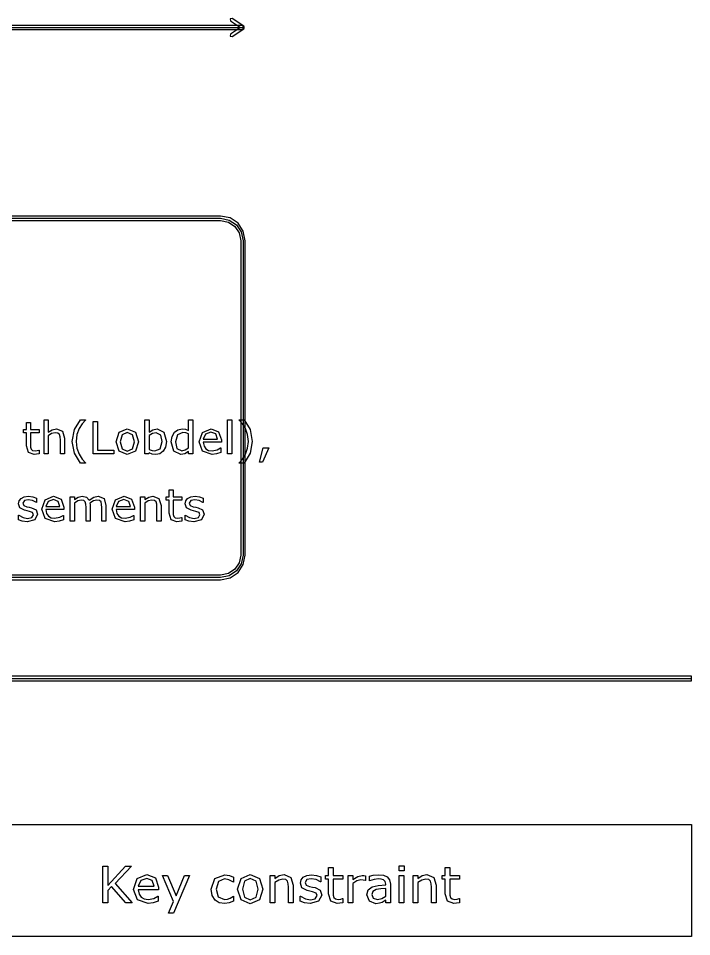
# Model space of a CAD drawing. Extents: x -1 to 182, y 89 to 480.
# Drawn here: x 143.39 to 175.15, y 140.76 to 184.05 of the extents above; entities that cross this region are included whole.
import ezdxf

# ---------------------------------------------------------------- set-up
doc = ezdxf.new("R2010")
doc.units = 0
doc.header["$MEASUREMENT"] = 0
doc.layers.add('Layer 1', color=7, linetype='Continuous')

msp = doc.modelspace()

# ---------------------------------------------------------------- linework, layer by layer
at = {"layer": 'Layer 1', "color": 7}
for points in [[(153.470025, 184.049928), (153.373907, 184.030349), (153.393037, 183.934226), (153.86174, 183.621595), (153.393037, 183.308964), (153.373907, 183.212841), (153.470025, 183.193261), (154.026062, 183.563757), (154.057118, 183.621635), (154.026062, 183.679512), (153.470025, 184.049928)], [(94.720714, 183.71404), (94.720714, 183.529044), (153.987306, 183.529044), (153.987306, 183.71404), (94.720714, 183.71404)], [(94.720714, 183.621542), (153.987306, 183.621542)], [(95.779046, 174.731659), (95.325814, 174.640181), (94.955743, 174.390694), (94.706256, 174.020622), (94.614778, 173.567388), (94.614778, 158.75074), (94.706256, 158.297506), (94.955743, 157.927434), (95.325814, 157.677947), (95.779046, 157.586469), (152.928974, 157.586469), (153.382206, 157.677947), (153.752277, 157.927434), (154.001764, 158.297506), (154.093242, 158.75074), (154.093242, 173.567388), (154.001764, 174.020622), (153.752277, 174.390694), (153.382206, 174.640181), (152.928974, 174.731659), (95.779046, 174.731659)], [(95.779046, 174.62572), (152.928974, 174.62572), (153.34169, 174.542806), (153.678008, 174.316422), (153.904392, 173.980104), (153.987306, 173.567388), (153.987306, 158.75074), (153.904392, 158.338024), (153.678008, 158.001706), (153.34169, 157.775322), (152.928974, 157.692408), (95.779046, 157.692408), (95.36633, 157.775322), (95.030012, 158.001706), (94.803628, 158.338024), (94.720714, 158.75074), (94.720714, 173.567388), (94.803628, 173.980104), (95.030012, 174.316422), (95.36633, 174.542806), (95.779046, 174.62572), (95.779046, 174.62572)], [(95.779046, 174.519781), (152.928974, 174.519781), (153.301175, 174.445432), (153.60374, 174.242151), (153.807021, 173.939586), (153.88137, 173.567388), (153.88137, 158.75074), (153.807021, 158.378542), (153.60374, 158.075977), (153.301175, 157.872696), (152.928974, 157.798347), (95.779046, 157.798347), (95.406845, 157.872696), (95.10428, 158.075977), (94.900999, 158.378542), (94.82665, 158.75074), (94.82665, 173.567388), (94.900999, 173.939586), (95.10428, 174.242151), (95.406845, 174.445432), (95.779046, 174.519781), (95.779046, 174.519781)], [(144.364129, 163.5235), (144.244238, 163.499687), (144.129518, 163.490427), (143.860799, 163.585492), (143.768817, 163.890397), (143.768817, 164.504309), (143.637557, 164.504309), (143.637557, 164.66761), (143.768817, 164.66761), (143.768817, 164.99937), (143.963119, 164.99937), (143.963119, 164.66761), (144.364129, 164.66761), (144.364129, 164.504309), (143.963119, 164.504309), (143.963119, 163.978239), (143.967246, 163.835602), (143.996184, 163.740537), (144.058197, 163.679551), (144.180151, 163.66103), (144.279369, 163.674524), (144.353783, 163.698336), (144.364129, 163.698336), (144.364129, 163.5235)], [(145.564052, 163.513181), (145.36975, 163.513181), (145.36975, 164.170511), (145.360437, 164.319339), (145.32633, 164.428876), (145.251916, 164.492958), (145.125826, 164.514654), (144.95943, 164.475364), (144.793031, 164.375113), (144.793031, 163.513234), (144.598726, 163.513234), (144.598726, 165.121396), (144.793047, 165.121396), (144.793047, 164.539525), (144.981149, 164.657344), (145.180619, 164.69973), (145.465873, 164.587071), (145.564057, 164.262533), (145.564052, 163.513181)], [(146.556238, 163.087361), (146.319561, 163.087361), (146.035341, 163.545222), (145.934056, 164.104365), (146.035341, 164.663509), (146.319561, 165.121343), (146.556238, 165.121343), (146.556238, 165.111024), (146.396041, 164.936347), (146.255482, 164.7069), (146.154197, 164.426813), (146.115956, 164.104365), (146.153162, 163.78086), (146.255482, 163.501804), (146.397076, 163.272358), (146.556238, 163.097706), (146.556238, 163.087361)], [(147.888461, 163.513234), (146.914878, 163.513234), (146.914878, 165.052155), (147.119517, 165.052155), (147.119517, 163.695135), (147.888461, 163.695135), (147.888461, 163.513234)], [(150.378227, 164.099206), (150.336886, 163.838777), (150.227333, 163.644467), (150.066104, 163.521463), (149.872834, 163.481167), (149.701268, 163.504979), (149.556575, 163.566997), (149.544166, 163.51326), (149.362266, 163.51326), (149.362266, 165.121422), (149.55657, 165.121422), (149.55657, 164.546775), (149.730203, 164.656338), (149.936908, 164.699756), (150.259369, 164.542647), (150.378222, 164.099259), (150.378227, 164.099206)], [(151.617428, 163.51334), (151.423124, 163.51334), (151.423124, 163.634254), (151.248459, 163.521595), (151.051054, 163.481299), (150.722394, 163.640472), (150.601469, 164.08177), (150.64281, 164.343257), (150.756499, 164.538599), (150.919797, 164.658482), (151.114099, 164.699836), (151.27533, 164.680257), (151.423124, 164.621334), (151.423124, 165.121555), (151.617428, 165.121555), (151.617428, 163.51334)], [(153.457105, 163.51334), (153.262804, 163.51334), (153.262804, 165.121502), (153.457105, 165.121502), (153.457105, 163.51334)], [(154.424487, 164.104524), (154.323202, 163.545381), (154.038982, 163.08752), (153.802304, 163.08752), (153.802304, 163.097839), (153.961467, 163.27249), (154.103061, 163.501936), (154.204346, 163.780992), (154.242586, 164.104498), (154.204346, 164.426945), (154.103061, 164.707032), (153.961467, 164.936479), (153.802304, 165.111157), (153.802304, 165.121475), (154.038982, 165.121475), (154.323202, 164.663641), (154.424487, 164.104498), (154.424487, 164.104524)], [(149.061514, 164.089946), (148.916822, 163.644494), (148.529247, 163.481193), (148.139609, 163.644494), (147.995948, 164.089946), (148.139609, 164.535398), (148.529247, 164.69973), (148.916822, 164.535398), (149.061514, 164.089946), (149.061514, 164.089946)], [(148.86101, 164.089946), (148.773161, 164.422738), (148.529247, 164.532302), (148.28327, 164.422738), (148.196452, 164.089946), (148.284301, 163.760249), (148.529247, 163.648621), (148.772126, 163.759217), (148.86101, 164.089946), (148.86101, 164.089946)], [(150.177724, 164.094179), (150.109511, 164.407339), (149.88937, 164.514839), (149.717804, 164.477613), (149.556575, 164.38358), (149.556575, 163.722122), (149.698167, 163.670423), (149.833559, 163.655871), (150.085741, 163.761281), (150.177724, 164.094073), (150.177724, 164.094179)], [(151.423124, 163.797555), (151.423124, 164.460044), (151.282564, 164.508622), (151.147172, 164.522115), (150.892926, 164.408424), (150.801975, 164.085977), (150.872254, 163.772816), (151.097562, 163.666348), (151.264996, 163.702517), (151.423124, 163.797608), (151.423124, 163.797555)], [(152.96618, 164.070419), (152.115588, 164.070419), (152.147626, 163.884365), (152.235478, 163.755195), (152.3626, 163.680768), (152.525898, 163.655897), (152.762575, 163.702384), (152.933107, 163.795412), (152.943452, 163.795412), (152.943452, 163.583534), (152.742946, 163.514292), (152.527972, 163.486379), (152.079422, 163.641424), (151.918193, 164.083754), (152.072188, 164.53336), (152.479397, 164.699756), (152.839066, 164.563311), (152.966188, 164.17575), (152.96618, 164.070419)], [(152.777045, 164.219247), (152.69953, 164.455917), (152.469055, 164.539631), (152.219974, 164.447635), (152.115588, 164.219247), (152.777045, 164.219247)], [(155.205835, 163.8079), (154.914381, 163.130938), (154.763484, 163.130938), (154.943318, 163.8079), (155.205835, 163.8079)], [(144.29694, 160.670925), (144.165683, 160.411501), (143.809115, 160.310219), (143.57347, 160.340196), (143.39467, 160.407374), (143.39467, 160.625443), (143.405015, 160.625443), (143.609652, 160.514874), (143.82566, 160.474551), (144.026164, 160.515905), (144.098511, 160.646133), (144.059236, 160.749479), (143.908342, 160.809407), (143.799821, 160.831103), (143.678898, 160.857958), (143.462893, 160.975804), (143.399845, 161.168023), (143.428785, 161.302378), (143.518701, 161.415038), (143.665463, 161.491529), (143.865966, 161.520448), (144.074741, 161.494519), (144.251472, 161.433532), (144.251472, 161.225808), (144.241127, 161.225808), (144.06026, 161.317777), (143.851488, 161.356036), (143.671654, 161.314682), (143.598272, 161.193767), (143.642714, 161.086267), (143.783274, 161.027371), (143.903164, 161.0025), (144.014784, 160.979746), (144.223558, 160.873278), (144.296938, 160.670713), (144.29694, 160.670925)], [(145.541306, 160.895212), (144.690714, 160.895212), (144.722752, 160.709157), (144.810604, 160.579987), (144.937726, 160.50556), (145.101024, 160.480689), (145.337701, 160.527177), (145.508233, 160.620204), (145.518578, 160.620204), (145.518578, 160.408326), (145.318072, 160.339085), (145.103098, 160.311171), (144.654548, 160.466217), (144.493319, 160.908547), (144.647314, 161.358153), (145.054524, 161.524549), (145.414192, 161.388103), (145.541314, 161.000542), (145.541306, 160.895212)], [(147.520511, 160.338132), (147.326209, 160.338132), (147.326209, 160.995462), (147.318986, 161.139104), (147.291083, 161.2497), (147.222869, 161.316878), (147.094712, 161.339632), (146.931414, 161.298277), (146.768117, 161.194931), (146.773276, 161.139104), (146.775393, 161.077112), (146.775393, 160.338238), (146.581088, 160.338238), (146.581088, 160.995568), (146.573865, 161.140242), (146.545959, 161.250838), (146.477747, 161.316983), (146.349589, 161.339738), (146.189391, 161.300447), (146.030229, 161.200196), (146.030229, 160.338238), (145.835927, 160.338238), (145.835927, 161.492693), (146.030229, 161.492693), (146.030229, 161.364529), (146.211095, 161.482348), (146.404365, 161.524734), (146.603837, 161.475125), (146.726826, 161.337647), (146.941799, 161.480284), (147.149539, 161.524734), (147.429624, 161.408979), (147.520575, 161.087537), (147.520511, 160.338132)], [(148.860997, 160.895212), (148.010405, 160.895212), (148.042443, 160.709157), (148.130293, 160.579987), (148.257417, 160.50556), (148.420715, 160.480689), (148.657393, 160.527177), (148.827924, 160.620204), (148.838269, 160.620204), (148.838269, 160.408326), (148.637766, 160.339085), (148.422792, 160.311171), (147.974242, 160.466217), (147.81301, 160.908547), (147.967006, 161.358153), (148.374217, 161.524549), (148.733884, 161.388103), (148.861008, 161.000542), (148.860997, 160.895212)], [(150.120867, 160.338132), (149.926563, 160.338132), (149.926563, 160.995462), (149.917276, 161.14429), (149.883169, 161.253827), (149.808755, 161.317909), (149.682665, 161.339605), (149.516266, 161.300315), (149.34987, 161.200064), (149.34987, 160.338238), (149.155565, 160.338238), (149.155565, 161.492693), (149.34987, 161.492693), (149.34987, 161.364529), (149.53797, 161.482348), (149.737442, 161.524734), (150.022694, 161.412075), (150.120881, 161.087537), (150.120867, 160.338132)], [(151.094451, 160.348451), (150.97456, 160.324638), (150.85984, 160.315378), (150.591121, 160.410443), (150.499139, 160.715348), (150.499139, 161.32926), (150.367879, 161.32926), (150.367879, 161.492561), (150.499139, 161.492561), (150.499139, 161.824321), (150.693441, 161.824321), (150.693441, 161.492561), (151.094451, 161.492561), (151.094451, 161.32926), (150.693441, 161.32926), (150.693441, 160.80319), (150.697568, 160.660553), (150.726506, 160.565488), (150.788519, 160.504502), (150.910473, 160.485981), (151.009692, 160.499475), (151.084106, 160.523287), (151.094451, 160.523287), (151.094451, 160.348451)], [(152.153815, 160.670898), (152.022558, 160.411475), (151.66599, 160.310192), (151.430347, 160.340169), (151.251547, 160.407347), (151.251547, 160.625416), (151.261892, 160.625416), (151.466531, 160.514847), (151.682537, 160.474525), (151.88304, 160.515879), (151.955388, 160.646107), (151.916113, 160.749453), (151.765219, 160.809381), (151.6567, 160.831077), (151.535775, 160.857932), (151.31977, 160.975777), (151.256725, 161.167997), (151.285662, 161.302352), (151.375581, 161.415011), (151.52234, 161.491502), (151.722846, 161.520421), (151.931618, 161.494492), (152.108351, 161.433506), (152.108351, 161.225782), (152.098006, 161.225782), (151.91714, 161.317751), (151.708368, 161.356009), (151.528534, 161.314655), (151.455154, 161.193741), (151.499596, 161.086241), (151.640156, 161.027344), (151.760044, 161.002474), (151.871666, 160.979719), (152.080438, 160.873251), (152.153817, 160.670687), (152.153815, 160.670898)], [(145.352171, 161.04404), (145.274657, 161.280709), (145.044181, 161.364423), (144.7951, 161.272428), (144.690714, 161.04404), (145.352171, 161.04404)], [(148.671863, 161.04404), (148.594348, 161.280709), (148.36387, 161.364423), (148.114791, 161.272428), (148.010405, 161.04404), (148.671863, 161.04404)], [(4.762494, 153.035853), (4.762494, 152.823975), (175.153946, 152.823975), (175.153946, 153.035853), (4.762494, 153.035853)], [(4.762494, 152.929914), (175.153946, 152.929914)], [(4.762494, 146.050756), (175.153946, 146.050756), (175.153946, 140.759096), (4.762494, 140.759096), (4.762494, 146.050756)], [(148.758918, 142.346594), (148.460098, 142.346594), (147.775257, 143.117483), (147.603175, 142.933757), (147.603175, 142.346594), (147.372956, 142.346594), (147.372956, 144.077893), (147.603175, 144.077893), (147.603175, 143.174448), (148.443821, 144.077893), (148.722874, 144.077893), (147.949665, 143.263983), (148.758918, 142.346594)], [(158.690856, 142.358209), (158.555982, 142.331486), (158.426919, 142.320903), (158.124612, 142.427874), (158.02113, 142.770879), (158.02113, 143.461547), (157.873467, 143.461547), (157.873467, 143.645247), (158.02113, 143.645247), (158.02113, 144.018468), (158.239721, 144.018468), (158.239721, 143.645247), (158.690856, 143.645247), (158.690856, 143.461547), (158.239721, 143.461547), (158.239721, 142.869701), (158.244378, 142.709258), (158.276935, 142.602287), (158.346697, 142.533681), (158.483899, 142.512779), (158.595519, 142.52786), (158.679236, 142.554609), (158.690851, 142.554609), (158.690856, 142.358209)], [(161.594165, 143.862787), (161.347669, 143.862787), (161.347669, 144.089508), (161.594165, 144.089508), (161.594165, 143.862787)], [(164.194013, 142.358236), (164.059137, 142.331513), (163.930076, 142.320929), (163.627769, 142.4279), (163.524288, 142.770906), (163.524288, 143.461573), (163.376621, 143.461573), (163.376621, 143.645273), (163.524288, 143.645273), (163.524288, 144.018494), (163.742878, 144.018494), (163.742878, 143.645273), (164.194013, 143.645273), (164.194013, 143.461573), (163.742878, 143.461573), (163.742878, 142.869728), (163.747535, 142.709284), (163.780089, 142.602313), (163.849854, 142.533707), (163.987054, 142.512805), (164.098676, 142.527886), (164.18239, 142.554636), (164.194005, 142.554636), (164.194013, 142.358236)], [(150.00535, 142.973312), (149.048433, 142.973312), (149.084477, 142.764), (149.18331, 142.618665), (149.326325, 142.534951), (149.510032, 142.507037), (149.776296, 142.559372), (149.968145, 142.664014), (149.97976, 142.664014), (149.97976, 142.425651), (149.754192, 142.347758), (149.512348, 142.316352), (149.00773, 142.490765), (148.826345, 142.988419), (148.999588, 143.494196), (149.457701, 143.681389), (149.862327, 143.527904), (150.00534, 143.091898), (150.00535, 142.973312)], [(149.792573, 143.14074), (149.705369, 143.40699), (149.446083, 143.501181), (149.165868, 143.397703), (149.048433, 143.14074), (149.792573, 143.14074)], [(151.459911, 143.645353), (150.70182, 141.867566), (150.468114, 141.867566), (150.709959, 142.40938), (150.192548, 143.645353), (150.429744, 143.645353), (150.828555, 142.682614), (151.230856, 143.645353), (151.459911, 143.645353)], [(153.543502, 142.42798), (153.335376, 142.346594), (153.12725, 142.317516), (152.869125, 142.358209), (152.667976, 142.483807), (152.536589, 142.69542), (152.490081, 142.99424), (152.664489, 143.494196), (153.12725, 143.675568), (153.34584, 143.644188), (153.543502, 143.567459), (153.543502, 143.32444), (153.531887, 143.32444), (153.324922, 143.44419), (153.117958, 143.486047), (152.823792, 143.360476), (152.716821, 142.99424), (152.821466, 142.632635), (153.117958, 142.507037), (153.252834, 142.5245), (153.376082, 142.569823), (153.465612, 142.620993), (153.531887, 142.668671), (153.543502, 142.668671), (153.543502, 142.42798)], [(154.930626, 142.995378), (154.767844, 142.494258), (154.331825, 142.310558), (153.893482, 142.494258), (153.731864, 142.995378), (153.893482, 143.496525), (154.331825, 143.681389), (154.767844, 143.496525), (154.930626, 142.995378), (154.930626, 142.995378)], [(154.705059, 142.995378), (154.606226, 143.369789), (154.331825, 143.493032), (154.0551, 143.369789), (153.957429, 142.995378), (154.056262, 142.624486), (154.331825, 142.498914), (154.605065, 142.623321), (154.705059, 142.995378), (154.705059, 142.995378)], [(156.354956, 142.346594), (156.136366, 142.346594), (156.136366, 143.086077), (156.125915, 143.253505), (156.087545, 143.376774), (156.003828, 143.448847), (155.861977, 143.473188), (155.674779, 143.429003), (155.487582, 143.316211), (155.487582, 142.346594), (155.268991, 142.346594), (155.268991, 143.645353), (155.487582, 143.645353), (155.487582, 143.501181), (155.699195, 143.633711), (155.923601, 143.681389), (156.244511, 143.554654), (156.354969, 143.189555), (156.354956, 142.346594)], [(157.703708, 142.720979), (157.556044, 142.429144), (157.154907, 142.315188), (156.889805, 142.348922), (156.688656, 142.424487), (156.688656, 142.669835), (156.700271, 142.669835), (156.93049, 142.545428), (157.173499, 142.500079), (157.399067, 142.546592), (157.480455, 142.693092), (157.436272, 142.80935), (157.266516, 142.876792), (157.144432, 142.901134), (157.008391, 142.931349), (156.765385, 143.063905), (156.694458, 143.280175), (156.727015, 143.431331), (156.828171, 143.558067), (156.993278, 143.644109), (157.218846, 143.676653), (157.453714, 143.647602), (157.65254, 143.578995), (157.65254, 143.345289), (157.640925, 143.345289), (157.43745, 143.448767), (157.202579, 143.491789), (157.000266, 143.445275), (156.917714, 143.309253), (156.967712, 143.188312), (157.12584, 143.12206), (157.260716, 143.094147), (157.38629, 143.068482), (157.621158, 142.948732), (157.70371, 142.72082), (157.703708, 142.720979)], [(159.765209, 143.40699), (159.753594, 143.40699), (159.658251, 143.423394), (159.550119, 143.429215), (159.354782, 143.383865), (159.173397, 143.268772), (159.173397, 142.346594), (158.954807, 142.346594), (158.954807, 143.645353), (159.173397, 143.645353), (159.173397, 143.453503), (159.402452, 143.601167), (159.60593, 143.645353), (159.688482, 143.641913), (159.765222, 143.63133), (159.765209, 143.40699)], [(160.938391, 142.346594), (160.720962, 142.346594), (160.720962, 142.484944), (160.641899, 142.429144), (160.546554, 142.373343), (160.42098, 142.329158), (160.254714, 142.310637), (159.957058, 142.426895), (159.834971, 142.723387), (159.897759, 142.961749), (160.079142, 143.105921), (160.364008, 143.176855), (160.720962, 143.204769), (160.720962, 143.238477), (160.69422, 143.36172), (160.619806, 143.438475), (160.508184, 143.474511), (160.372146, 143.483772), (160.1803, 143.460488), (159.961707, 143.395375), (159.950091, 143.395375), (159.950091, 143.617439), (160.134963, 143.655804), (160.373321, 143.676706), (160.611679, 143.653422), (160.788412, 143.576667), (160.900032, 143.438316), (160.938401, 143.227867), (160.938391, 142.346594)], [(161.580222, 142.346594), (161.361631, 142.346594), (161.361631, 143.645353), (161.580222, 143.645353), (161.580222, 142.346594)], [(163.098732, 142.346594), (162.880142, 142.346594), (162.880142, 143.086077), (162.869691, 143.253505), (162.831321, 143.376774), (162.747604, 143.448847), (162.605753, 143.473188), (162.418556, 143.429003), (162.231358, 143.316211), (162.231358, 142.346594), (162.012767, 142.346594), (162.012767, 143.645353), (162.231358, 143.645353), (162.231358, 143.501181), (162.442971, 143.633711), (162.667377, 143.681389), (162.988287, 143.554654), (163.098745, 143.189555), (163.098732, 142.346594)], [(160.720962, 142.666343), (160.720962, 143.027948), (160.48493, 143.010486), (160.270991, 142.976751), (160.118676, 142.893037), (160.060539, 142.738415), (160.127976, 142.569796), (160.333776, 142.513996), (160.544228, 142.558181), (160.720962, 142.666316), (160.720962, 142.666343)]]:
    msp.add_lwpolyline(points, dxfattribs=at)

doc.saveas('drawing.dxf')
